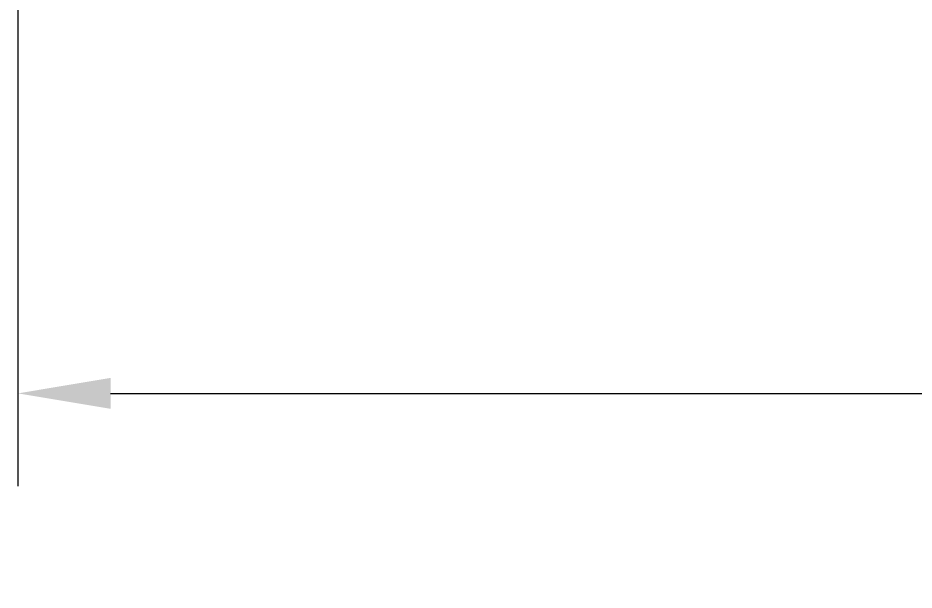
# Model space of a CAD drawing. Header units: inches. Extents: x 0 to 267, y 0 to 172.
# Drawn here: x 47.1 to 61.01, y 119.61 to 128.49 of the extents above; entities that cross this region are included whole.
import ezdxf

# ---------------------------------------------------------------- set-up
doc = ezdxf.new("R2010")
doc.units = ezdxf.units.IN
doc.header["$LTSCALE"] = 8
doc.header["$MEASUREMENT"] = 0
doc.layers.add('Dimensions(Hutchens)', color=7, linetype='Continuous', lineweight=25)
doc.styles.add('Hutchens .164', font='ARIAL.TTF')
doc.dimstyles.new('HUTCHENS STD DIM X.XX', dxfattribs={"dimscale": 8, "dimtxt": 0.164, "dimasz": 0.18, "dimexe": 0.18, "dimexo": 0.0625, "dimgap": 0.09, "dimtad": 0, "dimtih": 1, "dimtoh": 1, "dimrnd": 1e-08, "dimzin": 4, "dimdsep": 46, "dimtxsty": 'Hutchens .164', "dimcen": 0.09, "dimclrd": 211, "dimclre": 211, "dimclrt": 7, "dimadec": 0, "dimazin": 1, "dimtfac": 0.762195, "dimtofl": 0, "dimtmove": 0, "dimatfit": 3, "dimfxl": 0, "dimtolj": 1, "dimtzin": 0, "dimlwd": 9, "dimlwe": 9, "dimarcsym": 0})

# ---------------------------------------------------------------- blocks, each defined once
blk = doc.blocks.new('*D29')
at = {"layer": 'Defpoints', "color": 0, "linetype": 'Continuous'}
for p in [(47.098, 134.822), (107.103, 134.841), (107.103, 122.662)]:
    blk.add_point(p, dxfattribs=at)
at = {"layer": 'Dimensions(Hutchens)', "color": 211, "linetype": 'Continuous', "lineweight": 9}
for p, q in [((47.098, 134.322), (47.098, 121.222)), ((107.103, 134.341), (107.103, 121.222)), ((48.538, 122.662), (71.219, 122.662)), ((105.663, 122.662), (82.982, 122.662))]:
    blk.add_line(p, q, dxfattribs=at)
at = {"layer": 'Dimensions(Hutchens)', "color": 211, "linetype": 'Continuous'}
for points in [[(48.538, 122.902), (48.538, 122.422), (47.098, 122.662)], [(105.663, 122.902), (105.663, 122.422), (107.103, 122.662)]]:
    blk.add_solid(points, dxfattribs=at)
at = {"layer": 'Dimensions(Hutchens)', "color": 7, "linetype": 'Continuous', "lineweight": 9, "insert": (77.101, 122.662), "char_height": 1.312, "attachment_point": 5, "style": 'Hutchens .164'}
blk.add_mtext('\\A1; L NOMINAL', dxfattribs=at)

msp = doc.modelspace()

# ---------------------------------------------------------------- dimensions: what is measured, and where the dimension line sits
at = {"layer": 'Dimensions(Hutchens)', "color": 211, "linetype": 'Continuous', "lineweight": 9}
dim = msp.add_linear_dim(base=(107.1033, 122.6625), p1=(47.0984, 134.8225), p2=(107.1033, 134.8409), angle=180, text=' L NOMINAL', dimstyle='HUTCHENS STD DIM X.XX', override={"dimtih": 0, "dimtoh": 0, "dimdec": 2, "dimtp": 0, "dimtm": 0, "dimtdec": 2, "dimatfit": 2}, dxfattribs=at)
dim.commit()
dim.dimension.update_dxf_attribs({"geometry": '*D29', "text_midpoint": (77.1008, 122.6625), "dimtype": 160})

doc.saveas('drawing.dxf')
